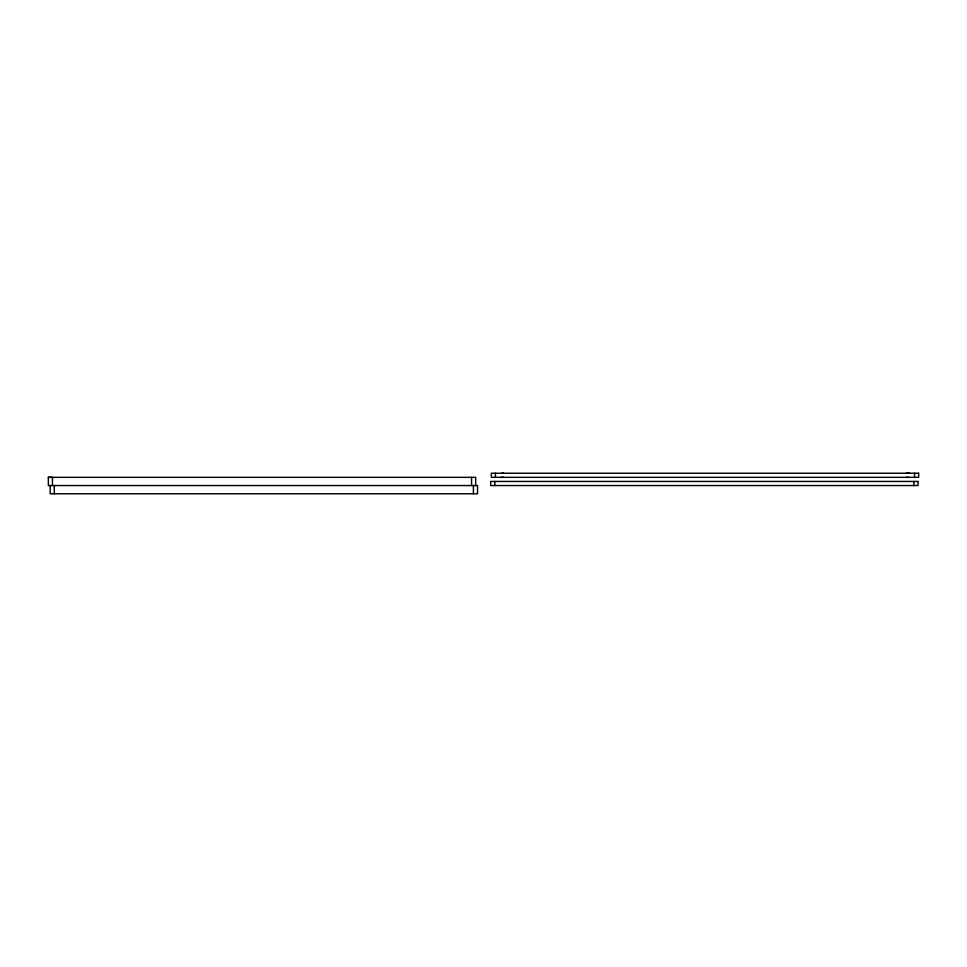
<?xml version="1.0" encoding="UTF-8"?>
<svg xmlns="http://www.w3.org/2000/svg" width="967" height="967" viewBox="0 0 967 967"><rect width="100%" height="100%" fill="white"/><g stroke="black" fill="none" stroke-linecap="round" stroke-linejoin="round"><path stroke-width="1.45" d="M52.46 485.543L52.46 477.323L48.35 477.323L48.35 485.555L477.529 485.555L477.529 493.774L50.199 493.762L50.199 485.543M54.309 493.762L54.309 485.543M471.57 485.555L471.57 477.335M473.419 493.774L473.419 485.555M475.667 485.555L475.679 477.335L48.35 477.335M909.584 473.226L906.321 473.226M500.749 477.335L503.65 477.335M906.321 477.335L908.376 477.335M502.078 473.226L503.65 473.226M914.54 473.226L914.54 477.335M913.924 481.445L913.924 485.555M495.43 473.226L495.43 477.335M494.814 481.445L494.814 485.543M918.65 473.226L491.333 473.226L491.333 477.335L918.65 477.335L918.65 473.226M918.034 481.445L490.704 481.445L490.704 485.555L918.034 485.555L918.034 481.445"/></g></svg>
